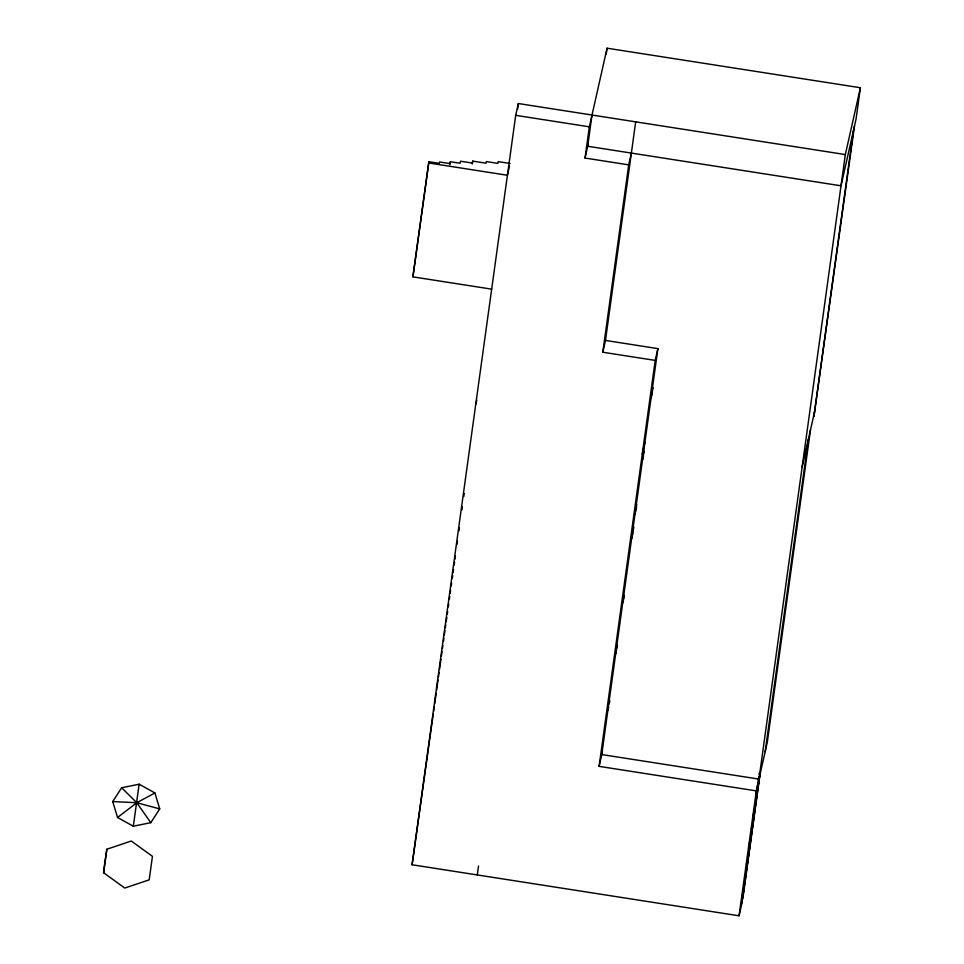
<?xml version="1.0" encoding="UTF-8"?>
<svg xmlns="http://www.w3.org/2000/svg" width="964" height="964" viewBox="0 0 964 964"><rect width="100%" height="100%" fill="white"/><g stroke="black" fill="none" stroke-linecap="round" stroke-linejoin="round"><path stroke-width="1.45" d="M104.883 862.876L104.558 862.081M104.739 860.707L105.064 861.659L104.715 860.888M139.129 784.214L133.321 826.232L150.794 822.678L159.735 808.892L154.903 792.962L139.129 784.214L121.657 787.769L112.716 801.554L117.548 817.484L133.321 826.232M104.968 862.25L104.546 862.141M103.606 872.745L106.859 849.224L131.273 841.018L152.445 856.333L149.191 879.855L124.766 888.061L103.606 872.745A26.558 0.904 -81.1 0 1 106.859 849.224M491.664 289.152L412.905 276.861L428.655 162.976L428.944 161.735L439.295 163.35L439.608 161.988L449.959 163.603L450.381 161.735L460.057 163.241L460.515 161.217L472.3 163.049L472.734 161.108L485.977 163.181L486.338 161.578L497.822 163.374L498.219 161.627L510.077 163.47M428.944 161.735L412.905 276.861M449.971 164.687L450.381 161.735M472.324 164.073L472.734 161.108M845.332 154.565L741.714 904.003L739.063 915.8L412.086 864.768L515.704 115.331L518.355 103.534L845.332 154.565L860.394 87.736L607.067 48.2L589.353 126.826L585.04 158.048L628.709 164.868L631.372 153.071M517.548 109.39L518.355 103.534M592.004 115.029L587.691 146.263L841.018 185.799L856.08 118.958L860.394 87.736M606.248 54.153L607.067 48.2M602.801 352.234L605.464 340.437L657.882 348.619L655.219 360.403L602.801 352.234L628.709 164.868M605.464 340.437L635.686 121.85M810.483 429.884L767.308 742.147L756.33 790.89L599.09 766.356L655.219 360.403M657.882 348.619L601.753 754.559L758.981 779.105M739.063 915.8L756.33 790.89M756.174 793.264L756.583 790.287M743.678 885.446L744.088 882.482M744.702 878.023L745.112 875.059M746.546 864.672L746.955 861.696M747.57 857.249L747.98 854.273M749.426 843.886L749.835 840.921M751.474 829.04L751.884 826.076M753.318 815.689L753.728 812.712M756.198 794.902L756.607 791.938M757.222 787.48L757.632 784.515M740.569 903.557L741.437 903.69L740.677 902.774M758.487 780.418L758.379 781.202L760.15 773.333M741.931 901.22L758.969 778.575L758.09 778.442M760.259 772.55L743.208 895.833L742.34 895.701M765.187 751.583L808.362 439.319M853.417 130.755L813.917 416.484L854.49 126.043M412.086 864.768L433.234 714.191M433.643 711.203L434.27 706.733M434.692 703.744L436.162 693.309M436.584 690.332L438.042 679.897M438.463 676.909L439.09 672.438M439.512 669.462L440.982 659.027M441.392 656.038L442.018 651.568M442.44 648.579L442.862 645.603M443.488 641.132L443.91 638.144M444.332 635.168L444.958 630.697M445.368 627.709L445.79 624.732M446.212 621.744L446.838 617.273M447.26 614.297L447.682 611.309M448.308 606.838L448.718 603.862M449.357 599.379L449.766 596.403M450.188 593.426L450.61 590.438M451.236 585.967L451.658 582.979M452.285 578.508L452.706 575.532M453.116 572.544L453.538 569.567M454.164 565.097L454.586 562.108M455.008 559.132L455.43 556.144M457.105 544.226L457.514 541.238M458.985 530.803L459.406 527.826M461.913 509.932L462.334 506.944M463.805 496.508L464.214 493.532M477.288 874.951L478.542 865.997M509.486 166.097L507.413 175.267L428.655 162.976M475.891 404.121L476.77 400.193M585.04 158.048L588.353 143.335M651.604 394.734L653.17 387.769M651.194 397.746L652.134 393.553M642.265 454.092L644.928 442.295M643.036 456.743L644.289 451.164M642.578 460.009L643.518 455.827M635.818 508.884L636.77 504.702M634.951 514.402L636.601 507.088M632.071 535.249L633.914 527.067M631.685 538.804L632.938 533.225M623.491 598.09L624.118 595.306M622.852 602.657L624.118 597.09M616.213 650.7L617.466 645.121M615.791 653.737L616.418 650.953M609.248 703.672L609.887 700.888M608.007 710.07L608.633 707.287M599.09 766.356L602.404 751.667M802.156 466.829L814.568 411.797M759.271 773.2L759.066 774.128L759.945 774.261L742.69 897.858L741.81 897.725M741.437 903.69L743.316 895.05L742.449 894.917M117.548 817.484L136.78 802.735L154.903 792.962M112.716 801.554L136.78 802.735L159.735 808.892M515.704 115.331L589.353 126.826M757.885 779.37L758.752 779.502M741.605 898.653L742.473 898.785M121.657 787.769L136.78 802.735L150.794 822.678"/></g></svg>
